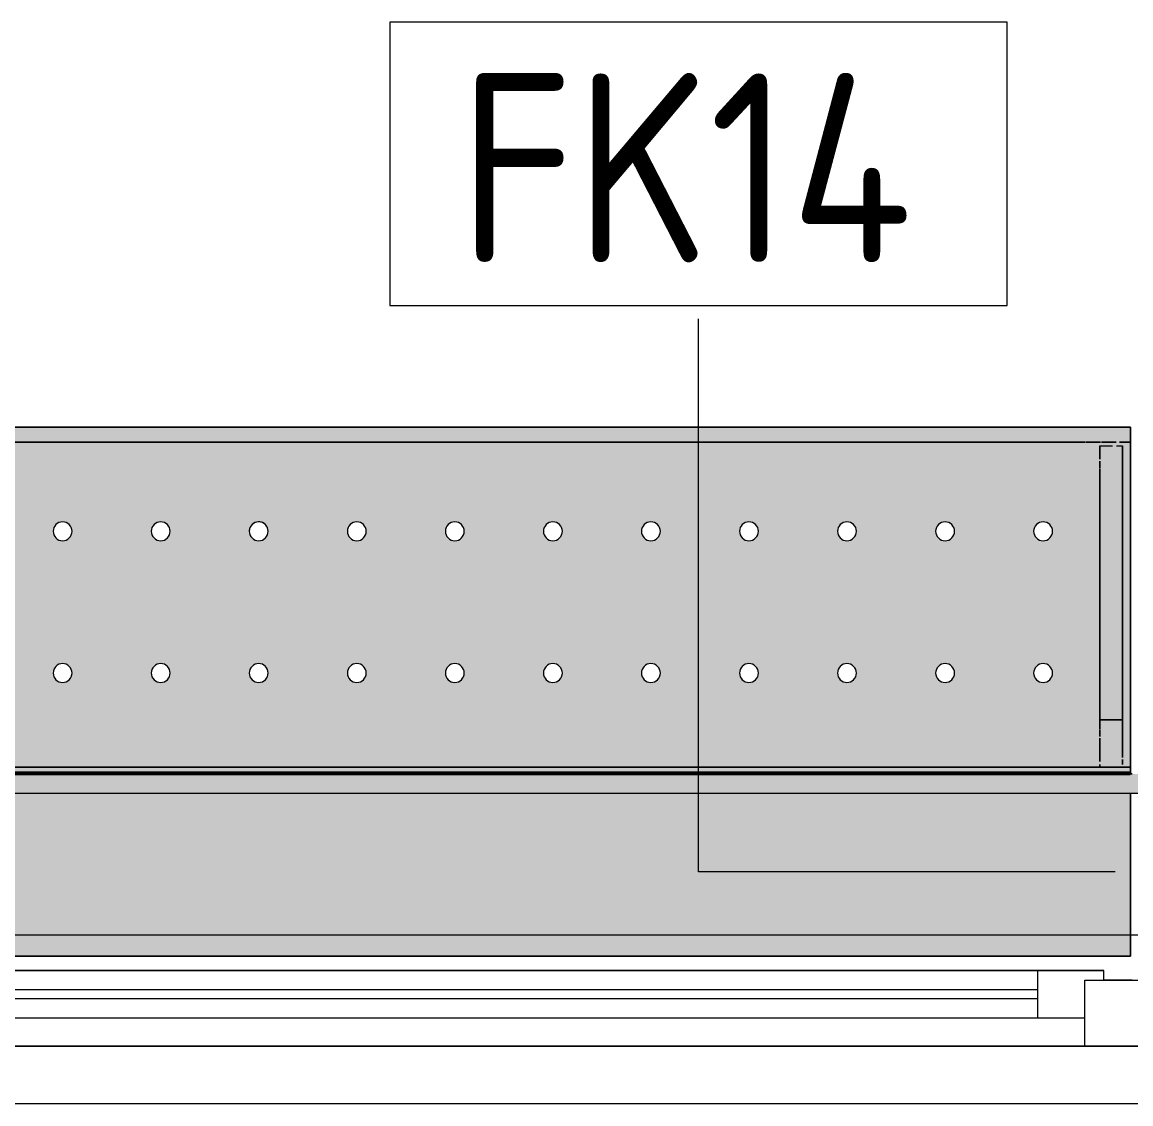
# Model space of a CAD drawing. Header units: millimetres. Extents: x 81711 to 274967, y -8553 to 29000.
# Drawn here: x 95886 to 97059, y -179 to 966 of the extents above; entities that cross this region are included whole.
import ezdxf

# ---------------------------------------------------------------- set-up
doc = ezdxf.new("R2010")
doc.units = ezdxf.units.MM
doc.linetypes.add('Осевая', pattern=[3175, 635, -476.25, 1587.5, -476.25])
for name, color, linetype, lineweight in [('A-GLAZ', 7, 'Continuous', 9), ('A-GLAZ-1', 7, 'Continuous', 13), ('A-WALL-IDEN', 7, 'Continuous', 9), ('I-WALL', 7, 'Continuous', 9), ('Оси-2', 7, 'Осевая', 9)]:
    doc.layers.add(name, color=color, linetype=linetype, lineweight=lineweight)
for name, color, linetype, lineweight, true_color in [('I-WALL-13', 7, 'Continuous', 53, 0xeaa7bf), ('I-WALL-5', 7, 'Continuous', 9, 0xc0c0c0), ('S-WALL-ANLY', 7, 'Continuous', 13, 0x008040), ('Знаки-2', 9, 'Continuous', 9, 0x808080), ('Знаки-3', 7, 'Continuous', 9, 0xd1cabb), ('Знаки-5', 7, 'Continuous', 9, 0xc1bbaf), ('Знаки-6', 7, 'Continuous', 9, 0xaba79f), ('Знаки-7', 7, 'Continuous', 9, 0xd4ccbd), ('Знаки-8', 7, 'Continuous', 9, 0xccc5b7)]:
    doc.layers.add(name, color=color, linetype=linetype, lineweight=lineweight, true_color=true_color)
doc.layers.add('Знаки-4', color=7, linetype='Continuous', lineweight=9, transparency=0.5)
doc.styles.add('GOST Common', font='GOST_Common.ttf', dxfattribs={"width": 0.9, "height": 200})

# ---------------------------------------------------------------- blocks, each defined once
blk = doc.blocks.new('120_Окно_СКБ_2Ст_Фрамуга сверху - 120_Окно_СКБ_2Ст_2300х2500_h_ ДОО-19727959-План отделки стен 1 этажа в осях 23_1-33')
at = {"layer": 'A-GLAZ'}
for p, q in [((1150, -57), (-1150, -57)), ((-1080, -57), (1080, -57)), ((-1030, -107), (470, -107)), ((470, -117), (-1030, -117)), ((-1130, -127), (-1100, -127))]:
    blk.add_line(p, q, dxfattribs=at)
at = {"layer": 'A-GLAZ-1'}
for p, q in [((-1150, -57), (-1080, -57)), ((-1080, -57), (-1080, -127)), ((520, -87), (-1080, -87)), ((-1080, -87), (-1080, -127)), ((-1030, -137), (-1030, -87)), ((-1080, -127), (-1150, -127)), ((-1080, -127), (-1100, -127)), ((-1100, -127), (-1100, -137)), ((-1100, -137), (540, -137)), ((540, -137), (-1100, -137))]:
    blk.add_line(p, q, dxfattribs=at)
blk = doc.blocks.new('Зашивка радиатора_ с перфорацией М7_1 - Зашивка радиатора_ с перфорацией М7_1-31137119-План отделки стен 1 этажа в осях 23_1-33')
at = {"layer": 'Знаки-4'}
h = blk.add_hatch(color=256, dxfattribs=at)
h.paths.add_polyline_path([(1888.3, 380), (-370, 380), (-370, 207.4), (1890, 207.4), (1890, 257.4), (1888.3, 257.4)])
h.paths.add_polyline_path([(1513.5, 187.4), (-370, 187.4), (-370, 180), (1890, 180), (1890, 187.4)])
h = blk.add_hatch(color=256, dxfattribs=at)
h.paths.add_polyline_path([(1513.5, 180), (-370, 180), (-370, -179.9), (1890, -179.9), (1890, 180)])
h.paths.add_polyline_path([(1278.7, 90.4), (1283.7, 89), (1287.4, 85.4), (1288.7, 80.4), (1287.4, 75.4), (1283.7, 71.7), (1278.7, 70.4), (1273.7, 71.7), (1270.1, 75.4), (1268.7, 80.4), (1270.1, 85.4), (1273.7, 89), (1276.2, 90)])
h.paths.add_polyline_path([(1382.5, 90.4), (1387.5, 89), (1391.2, 85.4), (1392.5, 80.4), (1391.2, 75.4), (1387.5, 71.7), (1382.5, 70.4), (1377.5, 71.7), (1373.8, 75.4), (1372.5, 80.4), (1373.8, 85.4), (1377.5, 89), (1379.9, 90)])
h.paths.add_polyline_path([(1590, 90.4), (1595, 89), (1598.7, 85.4), (1600, 80.4), (1598.7, 75.4), (1595, 71.7), (1590, 70.4), (1585, 71.7), (1581.3, 75.4), (1580, 80.4), (1581.3, 85.4), (1585, 89), (1587.4, 90)])
h.paths.add_polyline_path([(863.7, 90.4), (868.7, 89), (872.4, 85.4), (873.7, 80.4), (872.4, 75.4), (868.7, 71.7), (863.7, 70.4), (858.7, 71.7), (855.1, 75.4), (853.7, 80.4), (855.1, 85.4), (858.7, 89), (861.2, 90)])
h.paths.add_polyline_path([(967.5, 90.4), (972.5, 89), (976.2, 85.4), (977.5, 80.4), (976.2, 75.4), (972.5, 71.7), (967.5, 70.4), (962.5, 71.7), (958.8, 75.4), (957.5, 80.4), (958.8, 85.4), (962.5, 89), (964.9, 90)])
h.paths.add_polyline_path([(1486.2, 90.4), (1491.2, 89), (1494.9, 85.4), (1496.2, 80.4), (1494.9, 75.4), (1491.2, 71.7), (1486.2, 70.4), (1481.2, 71.7), (1477.6, 75.4), (1476.2, 80.4), (1477.6, 85.4), (1481.2, 89), (1483.7, 90)])
h.paths.add_polyline_path([(1797.5, 90.4), (1802.5, 89), (1806.2, 85.4), (1807.5, 80.4), (1806.2, 75.4), (1802.5, 71.7), (1797.5, 70.4), (1792.5, 71.7), (1788.8, 75.4), (1787.5, 80.4), (1788.8, 85.4), (1792.5, 89), (1794.9, 90)])
h.paths.add_polyline_path([(1693.7, 90.4), (1698.7, 89), (1702.4, 85.4), (1703.7, 80.4), (1702.4, 75.4), (1698.7, 71.7), (1693.7, 70.4), (1688.7, 71.7), (1685.1, 75.4), (1683.7, 80.4), (1685.1, 85.4), (1688.7, 89), (1691.2, 90)])
h.paths.add_polyline_path([(1175, 90.4), (1180, 89), (1183.7, 85.4), (1185, 80.4), (1183.7, 75.4), (1180, 71.7), (1175, 70.4), (1170, 71.7), (1166.3, 75.4), (1165, 80.4), (1166.3, 85.4), (1170, 89), (1172.4, 90)])
h.paths.add_polyline_path([(1071.2, 90.4), (1076.2, 89), (1079.9, 85.4), (1081.2, 80.4), (1079.9, 75.4), (1076.2, 71.7), (1071.2, 70.4), (1066.2, 71.7), (1062.6, 75.4), (1061.2, 80.4), (1062.6, 85.4), (1066.2, 89), (1068.7, 90)])
h.paths.add_polyline_path([(-173.8, 90.4), (-168.8, 89), (-165.1, 85.4), (-163.8, 80.4), (-165.1, 75.4), (-168.8, 71.7), (-173.8, 70.4), (-178.8, 71.7), (-182.4, 75.4), (-183.8, 80.4), (-182.4, 85.4), (-178.8, 89), (-176.3, 90)])
h.paths.add_polyline_path([(656.2, 90.4), (661.2, 89), (664.9, 85.4), (666.2, 80.4), (664.9, 75.4), (661.2, 71.7), (656.2, 70.4), (651.2, 71.7), (647.6, 75.4), (646.2, 80.4), (647.6, 85.4), (651.2, 89), (653.7, 90)])
h.paths.add_polyline_path([(552.5, 90.4), (557.5, 89), (561.2, 85.4), (562.5, 80.4), (561.2, 75.4), (557.5, 71.7), (552.5, 70.4), (547.5, 71.7), (543.8, 75.4), (542.5, 80.4), (543.8, 85.4), (547.5, 89), (549.9, 90)])
h.paths.add_polyline_path([(760, 90.4), (765, 89), (768.7, 85.4), (770, 80.4), (768.7, 75.4), (765, 71.7), (760, 70.4), (755, 71.7), (751.3, 75.4), (750, 80.4), (751.3, 85.4), (755, 89), (757.4, 90)])
h.paths.add_polyline_path([(345, 90.4), (350, 89), (353.7, 85.4), (355, 80.4), (353.7, 75.4), (349.3, 71.4), (345, 70.4), (340, 71.7), (336.3, 75.4), (335, 80.4), (336.3, 85.4), (340, 89), (342.4, 90)])
h.paths.add_polyline_path([(-277.5, 90.4), (-272.5, 89), (-268.8, 85.4), (-267.5, 80.4), (-268.8, 75.4), (-272.5, 71.7), (-277.5, 70.4), (-282.5, 71.7), (-286.2, 75.4), (-287.5, 80.4), (-286.2, 85.4), (-282.5, 89), (-280.1, 90)])
h.paths.add_polyline_path([(241.2, 90.4), (246.2, 89), (249.9, 85.4), (251.2, 80.4), (249.9, 75.4), (246.2, 71.7), (241.2, 70.4), (236.2, 71.7), (232.6, 75.4), (231.2, 80.4), (232.6, 85.4), (236.2, 89), (238.7, 90)])
h.paths.add_polyline_path([(33.7, 90.4), (38.7, 89), (42.4, 85.4), (43.7, 80.4), (42.4, 75.4), (38.7, 71.7), (33.7, 70.4), (28.7, 71.7), (25.1, 75.4), (23.7, 80.4), (25.1, 85.4), (28.7, 89), (31.2, 90)])
h.paths.add_polyline_path([(137.5, 90.4), (142.5, 89), (146.2, 85.4), (147.5, 80.4), (146.2, 75.4), (142.5, 71.7), (137.5, 70.4), (132.5, 71.7), (128.8, 75.4), (127.5, 80.4), (128.8, 85.4), (132.5, 89), (134.9, 90)])
h.paths.add_polyline_path([(448.7, 90.4), (453.7, 89), (457.4, 85.4), (458.7, 80.4), (457.4, 75.4), (453.7, 71.7), (448.7, 70.4), (443.7, 71.7), (440.1, 75.4), (438.7, 80.4), (440.1, 85.4), (443.7, 89), (446.2, 90)])
h.paths.add_polyline_path([(-70, 90.4), (-65, 89), (-61.3, 85.4), (-60, 80.4), (-61.3, 75.4), (-65, 71.7), (-70, 70.4), (-75, 71.7), (-78.7, 75.4), (-80, 80.4), (-78.7, 85.4), (-75, 89), (-72.6, 90)])
h.paths.add_polyline_path([(1797.5, -59.6), (1802.5, -61), (1806.2, -64.6), (1807.5, -69.6), (1806.2, -74.6), (1802.5, -78.3), (1797.5, -79.6), (1792.5, -78.3), (1788.8, -74.6), (1787.5, -69.6), (1788.8, -64.6), (1792.5, -61), (1794.9, -60)])
h.paths.add_polyline_path([(1382.5, -59.6), (1387.5, -61), (1391.2, -64.6), (1392.5, -69.6), (1391.2, -74.6), (1387.5, -78.3), (1382.5, -79.6), (1377.5, -78.3), (1373.8, -74.6), (1372.5, -69.6), (1373.8, -64.6), (1377.5, -61), (1379.9, -60)])
h.paths.add_polyline_path([(760, -59.6), (765, -61), (768.7, -64.6), (770, -69.6), (768.7, -74.6), (765, -78.3), (760, -79.6), (755, -78.3), (751.3, -74.6), (750, -69.6), (751.3, -64.6), (755, -61), (757.4, -60)])
h.paths.add_polyline_path([(863.7, -59.6), (868.7, -61), (872.4, -64.6), (873.7, -69.6), (872.4, -74.6), (868.7, -78.3), (863.7, -79.6), (858.7, -78.3), (855.1, -74.6), (853.7, -69.6), (855.1, -64.6), (858.7, -61), (861.2, -60)])
h.paths.add_polyline_path([(1590, -59.6), (1595, -61), (1598.7, -64.6), (1600, -69.6), (1598.7, -74.6), (1595, -78.3), (1590, -79.6), (1585, -78.3), (1581.3, -74.6), (1580, -69.6), (1581.3, -64.6), (1585, -61), (1587.4, -60)])
h.paths.add_polyline_path([(967.5, -59.6), (972.5, -61), (976.2, -64.6), (977.5, -69.6), (976.2, -74.6), (972.5, -78.3), (967.5, -79.6), (962.5, -78.3), (958.8, -74.6), (957.5, -69.6), (958.8, -64.6), (962.5, -61), (964.9, -60)])
h.paths.add_polyline_path([(1175, -59.6), (1180, -61), (1183.7, -64.6), (1185, -69.6), (1183.7, -74.6), (1180, -78.3), (1175, -79.6), (1170, -78.3), (1166.3, -74.6), (1165, -69.6), (1166.3, -64.6), (1170, -61), (1172.4, -60)])
h.paths.add_polyline_path([(1278.7, -59.6), (1283.7, -61), (1287.4, -64.6), (1288.7, -69.6), (1287.4, -74.6), (1283.7, -78.3), (1278.7, -79.6), (1273.7, -78.3), (1270.1, -74.6), (1268.7, -69.6), (1270.1, -64.6), (1273.7, -61), (1276.2, -60)])
h.paths.add_polyline_path([(1693.7, -59.6), (1698.7, -61), (1702.4, -64.6), (1703.7, -69.6), (1702.4, -74.6), (1698.7, -78.3), (1693.7, -79.6), (1688.7, -78.3), (1685.1, -74.6), (1683.7, -69.6), (1685.1, -64.6), (1688.7, -61), (1691.2, -60)])
h.paths.add_polyline_path([(1486.2, -59.6), (1491.2, -61), (1494.9, -64.6), (1496.2, -69.6), (1494.9, -74.6), (1491.2, -78.3), (1486.2, -79.6), (1481.2, -78.3), (1477.6, -74.6), (1476.2, -69.6), (1477.6, -64.6), (1481.2, -61), (1483.7, -60)])
h.paths.add_polyline_path([(1071.2, -59.6), (1076.2, -61), (1079.9, -64.6), (1081.2, -69.6), (1079.9, -74.6), (1076.2, -78.3), (1071.2, -79.6), (1066.2, -78.3), (1062.6, -74.6), (1061.2, -69.6), (1062.6, -64.6), (1066.2, -61), (1068.7, -60)])
h.paths.add_polyline_path([(-173.8, -59.6), (-168.8, -61), (-165.1, -64.6), (-163.8, -69.6), (-165.1, -74.6), (-168.8, -78.3), (-173.8, -79.6), (-178.8, -78.3), (-182.4, -74.6), (-183.8, -69.6), (-182.4, -64.6), (-178.8, -61), (-176.3, -60)])
h.paths.add_polyline_path([(345, -59.6), (350, -61), (353.7, -64.6), (355, -69.6), (353.7, -74.6), (349.3, -78.6), (345, -79.6), (340, -78.3), (336.3, -74.6), (335, -69.6), (336.3, -64.6), (340, -61), (342.4, -60)])
h.paths.add_polyline_path([(33.7, -59.6), (38.7, -61), (42.4, -64.6), (43.7, -69.6), (42.4, -74.6), (38.7, -78.3), (33.7, -79.6), (28.7, -78.3), (25.1, -74.6), (23.7, -69.6), (25.1, -64.6), (28.7, -61), (31.2, -60)])
h.paths.add_polyline_path([(552.5, -59.6), (557.5, -61), (561.2, -64.6), (562.5, -69.6), (561.2, -74.6), (557.5, -78.3), (552.5, -79.6), (547.5, -78.3), (543.8, -74.6), (542.5, -69.6), (543.8, -64.6), (547.5, -61), (549.9, -60)])
h.paths.add_polyline_path([(-70, -59.6), (-65, -61), (-61.3, -64.6), (-60, -69.6), (-61.3, -74.6), (-65, -78.3), (-70, -79.6), (-75, -78.3), (-78.7, -74.6), (-80, -69.6), (-78.7, -64.6), (-75, -61), (-72.6, -60)])
h.paths.add_polyline_path([(241.2, -59.6), (246.2, -61), (249.9, -64.6), (251.2, -69.6), (249.9, -74.6), (246.2, -78.3), (241.2, -79.6), (236.2, -78.3), (232.6, -74.6), (231.2, -69.6), (232.6, -64.6), (236.2, -61), (238.7, -60)])
h.paths.add_polyline_path([(656.2, -59.6), (661.2, -61), (664.9, -64.6), (666.2, -69.6), (664.9, -74.6), (661.2, -78.3), (656.2, -79.6), (651.2, -78.3), (647.6, -74.6), (646.2, -69.6), (647.6, -64.6), (651.2, -61), (653.7, -60)])
h.paths.add_polyline_path([(-277.5, -59.6), (-272.5, -61), (-268.8, -64.6), (-267.5, -69.6), (-268.8, -74.6), (-272.5, -78.3), (-277.5, -79.6), (-282.5, -78.3), (-286.2, -74.6), (-287.5, -69.6), (-286.2, -64.6), (-282.5, -61), (-280.1, -60)])
h.paths.add_polyline_path([(448.7, -59.6), (453.7, -61), (457.4, -64.6), (458.7, -69.6), (457.4, -74.6), (453.7, -78.3), (448.7, -79.6), (443.7, -78.3), (440.1, -74.6), (438.7, -69.6), (440.1, -64.6), (443.7, -61), (446.2, -60)])
h.paths.add_polyline_path([(137.5, -59.6), (142.5, -61), (146.2, -64.6), (147.5, -69.6), (146.2, -74.6), (142.5, -78.3), (137.5, -79.6), (132.5, -78.3), (128.8, -74.6), (127.5, -69.6), (128.8, -64.6), (132.5, -61), (134.9, -60)])
for points in [[(1877.3, -163.9), (-370, -163.9), (-370, -179.9), (1890, -179.9), (1890, -163.9), (1877.7, -163.9)], [(-259.3, -163.9), (-260, -164.5), (-259.3, -179.9), (-220, -179.9), (-220.7, -163.9), (-257.3, -163.9)], [(-239.4, -163.9), (-250, -163.9), (-249.7, -179.9), (-230, -179.9), (-230.3, -163.9), (-237.4, -163.9)], [(-145, -163.9), (-160, -163.9), (-159.3, -179.9), (-120, -179.9), (-120.7, -163.9), (-142.6, -163.9)], [(-140, -163.9), (-150, -163.9), (-149.7, -179.9), (-130, -179.9), (-130.3, -163.9), (-137.4, -163.9)], [(-140, -163.9), (-150, -163.9), (-149.7, -179.9), (-130, -179.9), (-130.3, -163.9), (-137.4, -163.9)], [(-40, -163.9), (-60, -163.9), (-59.3, -179.9), (-20, -179.9), (-20.7, -163.9), (-34.8, -163.9)], [(-40, -163.9), (-50, -163.9), (-49.7, -179.9), (-30, -179.9), (-30.3, -163.9), (-37.4, -163.9)], [(65, -163.9), (40, -163.9), (40.7, -179.9), (80, -179.9), (79.3, -163.9), (65.2, -163.9)], [(60, -163.9), (50, -163.9), (50.3, -179.9), (70, -179.9), (69.7, -163.9), (62.6, -163.9)], [(165, -163.9), (140, -163.9), (140.7, -179.9), (180, -179.9), (179.3, -163.9), (165.2, -163.9)], [(160, -163.9), (150, -163.9), (150.3, -179.9), (170, -179.9), (169.7, -163.9), (162.6, -163.9)], [(160, -163.9), (150, -163.9), (150.3, -179.9), (170, -179.9), (169.7, -163.9), (162.6, -163.9)], [(260, -163.9), (240, -163.9), (240.7, -179.9), (280, -179.9), (279.3, -163.9), (265.2, -163.9)], [(260, -163.9), (250, -163.9), (250.3, -179.9), (270, -179.9), (269.7, -163.9), (262.6, -163.9)], [(355, -163.9), (340, -163.9), (340.7, -179.9), (380, -179.9), (379.3, -163.9), (357.4, -163.9)], [(360, -163.9), (350, -163.9), (350.3, -179.9), (370, -179.9), (369.7, -163.9), (362.6, -163.9)], [(455, -163.9), (440, -163.9), (440.7, -179.9), (480, -179.9), (479.3, -163.9), (457.4, -163.9)], [(460, -163.9), (450, -163.9), (450.3, -179.9), (470, -179.9), (469.7, -163.9), (462.6, -163.9)], [(460, -163.9), (450, -163.9), (450.3, -179.9), (470, -179.9), (469.7, -163.9), (462.6, -163.9)], [(560, -163.9), (540, -163.9), (540.7, -179.9), (580, -179.9), (579.3, -163.9), (565.2, -163.9)], [(560, -163.9), (550, -163.9), (550.3, -179.9), (570, -179.9), (569.7, -163.9), (562.6, -163.9)], [(665, -163.9), (640, -163.9), (640.7, -179.9), (680, -179.9), (679.3, -163.9), (665.2, -163.9)], [(660, -163.9), (650, -163.9), (650.3, -179.9), (670, -179.9), (669.7, -163.9), (662.6, -163.9)], [(765, -163.9), (740, -163.9), (740.7, -179.9), (780, -179.9), (779.3, -163.9), (765.2, -163.9)], [(760, -163.9), (750, -163.9), (750.3, -179.9), (770, -179.9), (769.7, -163.9), (762.6, -163.9)], [(760, -163.9), (750, -163.9), (750.3, -179.9), (770, -179.9), (769.7, -163.9), (762.6, -163.9)]]:
    blk.add_hatch(color=256, dxfattribs=at).paths.add_polyline_path(points)
at = {"layer": 'Знаки-2'}
for p, q in [((1888.3, 380), (-370, 380)), ((-370, 380), (-370, 207.4)), ((-370, 187.4), (-370, 180)), ((-370, 180), (1890, 180)), ((1890, 180), (-370, 180)), ((-370, 180), (-370, -179.9)), ((-370, -179.9), (1890, -179.9))]:
    blk.add_line(p, q, dxfattribs=at)
for centre, start, end in [((-277.5, 80.4), 0, 180), ((-173.8, 80.4), 0, 180), ((-70, 80.4), 0, 180), ((33.7, 80.4), 0, 180), ((137.5, 80.4), 0, 180), ((241.2, 80.4), 0, 180), ((345, 80.4), 0, 180), ((448.7, 80.4), 0, 180), ((552.5, 80.4), 0, 180), ((656.2, 80.4), 0, 180), ((760, 80.4), 0, 180), ((-277.5, 80.4), 180, 360), ((-173.8, 80.4), 180, 0), ((-70, 80.4), 180, 0), ((33.7, 80.4), 180, 360), ((137.5, 80.4), 180, 0), ((241.2, 80.4), 180, 0), ((345, 80.4), 180, 0), ((448.7, 80.4), 180, 0), ((552.5, 80.4), 180, 360), ((656.2, 80.4), 180, 0), ((760, 80.4), 180, 0), ((-277.5, -69.6), 0, 180), ((-277.5, -69.6), 180, 0), ((-173.8, -69.6), 0, 180), ((-173.8, -69.6), 180, 0), ((-70, -69.6), 0, 180), ((-70, -69.6), 180, 0), ((33.7, -69.6), 0, 180), ((33.7, -69.6), 180, 0), ((137.5, -69.6), 0, 180), ((137.5, -69.6), 180, 0), ((241.2, -69.6), 0, 180), ((241.2, -69.6), 180, 0), ((345, -69.6), 0, 180), ((345, -69.6), 180, 0), ((448.7, -69.6), 0, 180), ((448.7, -69.6), 180, 0), ((552.5, -69.6), 0, 180), ((552.5, -69.6), 180, 0), ((656.2, -69.6), 0, 180), ((656.2, -69.6), 180, 0), ((760, -69.6), 0, 180), ((760, -69.6), 180, 0)]:
    blk.add_arc(centre, 10, start, end, dxfattribs=at)
at = {"layer": 'Знаки-3'}
for p, q in [((-245.2, -163.9), (-248.7, -163.9)), ((-240, -163.9), (-245, -163.9)), ((-235, -163.9), (-239.4, -163.9)), ((-231.3, -163.9), (-234.8, -163.9)), ((-150, -163.9), (-149.7, -163.9)), ((-149.7, -163.9), (-150, -163.9)), ((-148.7, -163.9), (-145.2, -163.9)), ((-145.2, -163.9), (-148.7, -163.9)), ((-145, -163.9), (-135, -163.9)), ((-135, -163.9), (-145, -163.9)), ((-134.8, -163.9), (-131.3, -163.9)), ((-131.3, -163.9), (-134.8, -163.9)), ((-45.2, -163.9), (-48.7, -163.9)), ((-35, -163.9), (-45, -163.9)), ((-31.3, -163.9), (-34.8, -163.9)), ((54.8, -163.9), (51.3, -163.9)), ((65, -163.9), (55, -163.9)), ((68.7, -163.9), (65.2, -163.9)), ((151.3, -163.9), (154.8, -163.9)), ((154.8, -163.9), (151.3, -163.9)), ((155, -163.9), (165, -163.9)), ((165, -163.9), (155, -163.9)), ((165.2, -163.9), (168.7, -163.9)), ((168.7, -163.9), (165.2, -163.9)), ((254.8, -163.9), (251.3, -163.9)), ((265, -163.9), (255, -163.9)), ((268.7, -163.9), (265.2, -163.9)), ((354.8, -163.9), (351.3, -163.9)), ((365, -163.9), (355, -163.9)), ((368.7, -163.9), (365.2, -163.9)), ((451.3, -163.9), (454.8, -163.9)), ((454.8, -163.9), (451.3, -163.9)), ((455, -163.9), (465, -163.9)), ((465, -163.9), (455, -163.9)), ((465.2, -163.9), (468.7, -163.9)), ((468.7, -163.9), (465.2, -163.9)), ((554.8, -163.9), (551.3, -163.9)), ((565, -163.9), (555, -163.9)), ((568.7, -163.9), (565.2, -163.9)), ((654.8, -163.9), (651.3, -163.9)), ((665, -163.9), (655, -163.9)), ((668.7, -163.9), (665.2, -163.9)), ((751.3, -163.9), (754.8, -163.9)), ((754.8, -163.9), (751.3, -163.9)), ((755, -163.9), (765, -163.9)), ((765, -163.9), (755, -163.9)), ((765.2, -163.9), (768.7, -163.9)), ((768.7, -163.9), (765.2, -163.9)), ((-248.7, -179.9), (-245.2, -179.9)), ((-245, -179.9), (-235, -179.9)), ((-234.8, -179.9), (-231.3, -179.9)), ((-150, -179.9), (-149.7, -179.9)), ((-149.7, -179.9), (-150, -179.9)), ((-148.7, -179.9), (-145.2, -179.9)), ((-145.2, -179.9), (-148.7, -179.9)), ((-145, -179.9), (-135, -179.9)), ((-135, -179.9), (-145, -179.9)), ((-134.8, -179.9), (-131.3, -179.9)), ((-131.3, -179.9), (-134.8, -179.9)), ((-48.7, -179.9), (-45.2, -179.9)), ((-45, -179.9), (-35, -179.9)), ((-34.8, -179.9), (-31.3, -179.9)), ((51.3, -179.9), (54.8, -179.9)), ((55, -179.9), (65, -179.9)), ((65.2, -179.9), (68.7, -179.9)), ((151.3, -179.9), (154.8, -179.9)), ((154.8, -179.9), (151.3, -179.9)), ((155, -179.9), (165, -179.9)), ((165, -179.9), (155, -179.9)), ((165.2, -179.9), (168.7, -179.9)), ((168.7, -179.9), (165.2, -179.9)), ((251.3, -179.9), (254.8, -179.9)), ((255, -179.9), (265, -179.9)), ((265.2, -179.9), (268.7, -179.9)), ((351.3, -179.9), (354.8, -179.9)), ((355, -179.9), (365, -179.9)), ((365.2, -179.9), (368.7, -179.9)), ((451.3, -179.9), (454.8, -179.9)), ((454.8, -179.9), (451.3, -179.9)), ((455, -179.9), (465, -179.9)), ((460, -179.9), (455, -179.9)), ((465, -179.9), (460, -179.9)), ((465.2, -179.9), (468.7, -179.9)), ((468.7, -179.9), (465.2, -179.9)), ((551.3, -179.9), (554.8, -179.9)), ((555, -179.9), (565, -179.9)), ((565.2, -179.9), (568.7, -179.9)), ((651.3, -179.9), (654.8, -179.9)), ((655, -179.9), (665, -179.9)), ((665.2, -179.9), (668.7, -179.9)), ((751.3, -179.9), (754.8, -179.9)), ((754.8, -179.9), (751.3, -179.9)), ((755, -179.9), (765, -179.9)), ((765, -179.9), (755, -179.9)), ((765.2, -179.9), (768.7, -179.9)), ((768.7, -179.9), (765.2, -179.9))]:
    blk.add_line(p, q, dxfattribs=at)
at = {"layer": 'Знаки-5'}
for p, q in [((1890, 180), (-370, 180)), ((-370, 180), (1890, 180)), ((-358.3, -163.9), (-370, -163.9)), ((-370, -163.9), (-370, -179.9)), ((-339.2, -163.9), (-354.9, -163.9)), ((-322.7, -163.9), (-338.4, -163.9)), ((-260, -163.9), (-322.1, -163.9)), ((-260, -163.9), (-250, -163.9)), ((-250, -163.9), (-260, -163.9)), ((-250, -163.9), (-249.7, -163.9)), ((-247.1, -163.9), (-250, -163.9)), ((-249.7, -163.9), (-240, -163.9)), ((-240, -163.9), (-247.1, -163.9)), ((-239.4, -163.9), (-230.3, -163.9)), ((-235, -163.9), (-239.4, -163.9)), ((-230, -163.9), (-235, -163.9)), ((-230.3, -163.9), (-230, -163.9)), ((-230, -163.9), (-222.8, -163.9)), ((-222.8, -163.9), (-230, -163.9)), ((-222.7, -163.9), (-220, -163.9)), ((-220, -163.9), (-222.7, -163.9)), ((-160, -163.9), (-220, -163.9)), ((-160, -163.9), (-150, -163.9)), ((-150, -163.9), (-160, -163.9)), ((-150, -163.9), (-148.7, -163.9)), ((-137.4, -163.9), (-150, -163.9)), ((-148.7, -163.9), (-137.4, -163.9)), ((-137.4, -163.9), (-132.9, -163.9)), ((-130.3, -163.9), (-137.4, -163.9)), ((-132.9, -163.9), (-130, -163.9)), ((-130, -163.9), (-130.3, -163.9)), ((-130, -163.9), (-120, -163.9)), ((-120, -163.9), (-130, -163.9)), ((-60, -163.9), (-120, -163.9)), ((-60, -163.9), (-59.3, -163.9)), ((-20, -163.9), (-60, -163.9)), ((-59.3, -163.9), (-45.2, -163.9)), ((-45.2, -163.9), (-25.9, -163.9)), ((-25.9, -163.9), (-20, -163.9)), ((40, -163.9), (-20, -163.9)), ((40, -163.9), (50, -163.9)), ((42.7, -163.9), (40, -163.9)), ((50, -163.9), (42.7, -163.9)), ((50, -163.9), (52.9, -163.9)), ((70, -163.9), (50, -163.9)), ((52.9, -163.9), (70, -163.9)), ((70, -163.9), (80, -163.9)), ((79.3, -163.9), (70, -163.9)), ((80, -163.9), (79.3, -163.9)), ((140, -163.9), (80, -163.9)), ((140, -163.9), (150, -163.9)), ((150, -163.9), (140, -163.9)), ((150, -163.9), (152.9, -163.9)), ((170, -163.9), (150, -163.9)), ((152.9, -163.9), (162.6, -163.9)), ((162.6, -163.9), (169.7, -163.9)), ((169.7, -163.9), (170, -163.9)), ((170, -163.9), (180, -163.9)), ((174.1, -163.9), (170, -163.9)), ((180, -163.9), (174.1, -163.9)), ((240, -163.9), (180, -163.9)), ((240, -163.9), (280, -163.9)), ((250, -163.9), (240, -163.9)), ((280, -163.9), (250, -163.9)), ((340, -163.9), (280, -163.9)), ((340, -163.9), (350, -163.9)), ((350, -163.9), (340, -163.9)), ((350, -163.9), (370, -163.9)), ((355, -163.9), (350, -163.9)), ((365, -163.9), (355, -163.9)), ((370, -163.9), (365, -163.9)), ((370, -163.9), (380, -163.9)), ((380, -163.9), (370, -163.9)), ((440, -163.9), (380, -163.9)), ((440, -163.9), (450, -163.9)), ((450, -163.9), (440, -163.9)), ((450, -163.9), (470, -163.9)), ((455, -163.9), (450, -163.9)), ((470, -163.9), (455, -163.9)), ((470, -163.9), (480, -163.9)), ((480, -163.9), (470, -163.9)), ((540, -163.9), (480, -163.9)), ((540, -163.9), (580, -163.9)), ((542.7, -163.9), (540, -163.9)), ((565.2, -163.9), (542.7, -163.9)), ((580, -163.9), (565.2, -163.9)), ((640, -163.9), (580, -163.9)), ((640, -163.9), (650, -163.9)), ((650, -163.9), (640, -163.9)), ((650, -163.9), (660, -163.9)), ((652.9, -163.9), (650, -163.9)), ((667.1, -163.9), (652.9, -163.9)), ((660, -163.9), (668.7, -163.9)), ((670, -163.9), (667.1, -163.9)), ((668.7, -163.9), (670, -163.9)), ((670, -163.9), (680, -163.9)), ((680, -163.9), (670, -163.9)), ((740, -163.9), (680, -163.9)), ((740, -163.9), (750, -163.9)), ((750, -163.9), (740, -163.9)), ((750, -163.9), (751.3, -163.9)), ((750.3, -163.9), (750, -163.9)), ((762.6, -163.9), (750.3, -163.9)), ((751.3, -163.9), (762.6, -163.9)), ((762.6, -163.9), (770, -163.9)), ((770, -163.9), (762.6, -163.9)), ((770, -163.9), (780, -163.9)), ((780, -163.9), (770, -163.9)), ((840, -163.9), (780, -163.9)), ((-370, -179.9), (-260, -179.9)), ((-260, -179.9), (-259.3, -179.9)), ((-250, -179.9), (-260, -179.9)), ((-259.3, -179.9), (-250, -179.9)), ((-250, -179.9), (-230, -179.9)), ((-237.4, -179.9), (-250, -179.9)), ((-230, -179.9), (-237.4, -179.9)), ((-230, -179.9), (-225.9, -179.9)), ((-220.7, -179.9), (-230, -179.9)), ((-225.9, -179.9), (-220, -179.9)), ((-220, -179.9), (-220.7, -179.9)), ((-220, -179.9), (-160, -179.9)), ((-160, -179.9), (-157.3, -179.9)), ((-150, -179.9), (-160, -179.9)), ((-157.3, -179.9), (-150, -179.9)), ((-150, -179.9), (-142.6, -179.9)), ((-147.1, -179.9), (-150, -179.9)), ((-132.9, -179.9), (-147.1, -179.9)), ((-142.6, -179.9), (-131.3, -179.9)), ((-130, -179.9), (-132.9, -179.9)), ((-131.3, -179.9), (-130, -179.9)), ((-130, -179.9), (-120.7, -179.9)), ((-120, -179.9), (-130, -179.9)), ((-120.7, -179.9), (-120, -179.9)), ((-120, -179.9), (-60, -179.9)), ((-60, -179.9), (-59.3, -179.9)), ((-54.1, -179.9), (-60, -179.9)), ((-59.3, -179.9), (-40, -179.9)), ((-30, -179.9), (-54.1, -179.9)), ((-40, -179.9), (-20.7, -179.9)), ((-20, -179.9), (-30, -179.9)), ((-20.7, -179.9), (-20, -179.9)), ((-20, -179.9), (40, -179.9)), ((40, -179.9), (42.7, -179.9)), ((50, -179.9), (40, -179.9)), ((42.7, -179.9), (50, -179.9)), ((50, -179.9), (50.3, -179.9)), ((50.3, -179.9), (50, -179.9)), ((50.3, -179.9), (60, -179.9)), ((65, -179.9), (50.3, -179.9)), ((60, -179.9), (69.7, -179.9)), ((70, -179.9), (65, -179.9)), ((69.7, -179.9), (70, -179.9)), ((70, -179.9), (79.3, -179.9)), ((80, -179.9), (70, -179.9)), ((79.3, -179.9), (80, -179.9)), ((80, -179.9), (140, -179.9)), ((140, -179.9), (150, -179.9)), ((140.7, -179.9), (140, -179.9)), ((150, -179.9), (140.7, -179.9)), ((150, -179.9), (152.9, -179.9)), ((170, -179.9), (150, -179.9)), ((152.9, -179.9), (162.6, -179.9)), ((162.6, -179.9), (170, -179.9)), ((170, -179.9), (179.3, -179.9)), ((174.1, -179.9), (170, -179.9)), ((180, -179.9), (174.1, -179.9)), ((179.3, -179.9), (180, -179.9)), ((180, -179.9), (240, -179.9)), ((240, -179.9), (280, -179.9)), ((240.7, -179.9), (240, -179.9)), ((280, -179.9), (240.7, -179.9)), ((280, -179.9), (340, -179.9)), ((340, -179.9), (345.9, -179.9)), ((350, -179.9), (340, -179.9)), ((345.9, -179.9), (350, -179.9)), ((350, -179.9), (370, -179.9)), ((350.3, -179.9), (350, -179.9)), ((357.4, -179.9), (350.3, -179.9)), ((367.1, -179.9), (357.4, -179.9)), ((370, -179.9), (367.1, -179.9)), ((370, -179.9), (379.3, -179.9)), ((380, -179.9), (370, -179.9)), ((379.3, -179.9), (380, -179.9)), ((380, -179.9), (440, -179.9)), ((440, -179.9), (445.9, -179.9)), ((450, -179.9), (440, -179.9)), ((445.9, -179.9), (450, -179.9)), ((450, -179.9), (470, -179.9)), ((450.3, -179.9), (450, -179.9)), ((470, -179.9), (450.3, -179.9)), ((470, -179.9), (479.3, -179.9)), ((480, -179.9), (470, -179.9)), ((479.3, -179.9), (480, -179.9)), ((480, -179.9), (540, -179.9)), ((540, -179.9), (580, -179.9)), ((540.7, -179.9), (540, -179.9)), ((554.8, -179.9), (540.7, -179.9)), ((574.1, -179.9), (554.8, -179.9)), ((580, -179.9), (574.1, -179.9)), ((580, -179.9), (640, -179.9)), ((640, -179.9), (650, -179.9)), ((650, -179.9), (640, -179.9)), ((650, -179.9), (662.6, -179.9)), ((667.1, -179.9), (650, -179.9)), ((662.6, -179.9), (669.7, -179.9)), ((670, -179.9), (667.1, -179.9)), ((669.7, -179.9), (670, -179.9)), ((670, -179.9), (680, -179.9)), ((680, -179.9), (670, -179.9)), ((680, -179.9), (740, -179.9)), ((740, -179.9), (750, -179.9)), ((750, -179.9), (740, -179.9)), ((750, -179.9), (770, -179.9)), ((750.3, -179.9), (750, -179.9)), ((757.4, -179.9), (750.3, -179.9)), ((767.1, -179.9), (757.4, -179.9)), ((770, -179.9), (767.1, -179.9)), ((770, -179.9), (780, -179.9)), ((780, -179.9), (770, -179.9)), ((780, -179.9), (840, -179.9))]:
    blk.add_line(p, q, dxfattribs=at)
at = {"layer": 'Знаки-6'}
for p, q in [((-370, 207.4), (-370, 380)), ((-370, 380), (1888.3, 380)), ((-370, 180), (-370, 187.4)), ((-370, -179.9), (-370, 180)), ((-370, -163.9), (-358.3, -163.9)), ((-370, -163.9), (-370, -179.9)), ((-354.9, -163.9), (-339.2, -163.9)), ((-338.4, -163.9), (-322.7, -163.9)), ((-322.1, -163.9), (1842.1, -163.9)), ((1890, -179.9), (-370, -179.9)), ((1890, -179.9), (-370, -179.9))]:
    blk.add_line(p, q, dxfattribs=at)
for centre, start, end in [((-277.5, 80.4), 0, 180), ((-173.8, 80.4), 0, 180), ((-70, 80.4), 0, 180), ((33.7, 80.4), 0, 180), ((137.5, 80.4), 0, 180), ((241.2, 80.4), 0, 180), ((345, 80.4), 0, 180), ((448.7, 80.4), 0, 180), ((552.5, 80.4), 0, 180), ((656.2, 80.4), 0, 180), ((760, 80.4), 0, 180), ((-277.5, 80.4), 180, 360), ((-173.8, 80.4), 180, 360), ((-70, 80.4), 180, 360), ((33.7, 80.4), 180, 360), ((137.5, 80.4), 180, 360), ((241.2, 80.4), 180, 0), ((345, 80.4), 180, 360), ((448.7, 80.4), 180, 0), ((552.5, 80.4), 180, 360), ((656.2, 80.4), 180, 360), ((760, 80.4), 180, 360), ((-277.5, -69.6), 0, 180), ((-277.5, -69.6), 180, 360), ((-173.8, -69.6), 0, 180), ((-173.8, -69.6), 180, 360), ((-70, -69.6), 0, 180), ((-70, -69.6), 180, 360), ((33.7, -69.6), 0, 180), ((33.7, -69.6), 180, 360), ((137.5, -69.6), 0, 180), ((137.5, -69.6), 180, 360), ((241.2, -69.6), 0, 180), ((241.2, -69.6), 180, 360), ((345, -69.6), 0, 180), ((345, -69.6), 180, 360), ((448.7, -69.6), 0, 180), ((448.7, -69.6), 180, 360), ((552.5, -69.6), 0, 180), ((552.5, -69.6), 180, 345), ((552.5, -69.6), 345, 360), ((656.2, -69.6), 0, 180), ((656.2, -69.6), 180, 360), ((760, -69.6), 0, 180), ((760, -69.6), 180, 360)]:
    blk.add_arc(centre, 10, start, end, dxfattribs=at)
at = {"layer": 'Знаки-7'}
for p, q in [((-149.7, -163.9), (-149.7, -163.9)), ((-149.7, -163.9), (-149.7, -163.9)), ((-145.2, -163.9), (-148.7, -163.9)), ((-135, -163.9), (-145, -163.9)), ((-131.3, -163.9), (-134.8, -163.9)), ((154.8, -163.9), (151.3, -163.9)), ((165, -163.9), (155, -163.9)), ((168.7, -163.9), (165.2, -163.9)), ((454.8, -163.9), (451.3, -163.9)), ((465, -163.9), (455, -163.9)), ((468.7, -163.9), (465.2, -163.9)), ((754.8, -163.9), (751.3, -163.9)), ((765, -163.9), (755, -163.9)), ((768.7, -163.9), (765.2, -163.9)), ((-149.7, -179.9), (-149.7, -179.9)), ((-149.7, -179.9), (-149.7, -179.9)), ((-148.7, -179.9), (-145.2, -179.9)), ((-145, -179.9), (-135, -179.9)), ((-134.8, -179.9), (-131.3, -179.9)), ((151.3, -179.9), (154.8, -179.9)), ((155, -179.9), (165, -179.9)), ((165.2, -179.9), (168.7, -179.9)), ((451.3, -179.9), (454.8, -179.9)), ((455, -179.9), (465, -179.9)), ((465.2, -179.9), (468.7, -179.9)), ((751.3, -179.9), (754.8, -179.9)), ((755, -179.9), (765, -179.9)), ((765.2, -179.9), (768.7, -179.9))]:
    blk.add_line(p, q, dxfattribs=at)
at = {"layer": 'Знаки-8'}
for p, q in [((-250, -163.9), (-259.3, -163.9)), ((-248.7, -163.9), (-245.2, -163.9)), ((-245.2, -163.9), (-248.7, -163.9)), ((-245, -163.9), (-240, -163.9)), ((-240, -163.9), (-245, -163.9)), ((-239.4, -163.9), (-235, -163.9)), ((-235, -163.9), (-239.4, -163.9)), ((-234.8, -163.9), (-231.3, -163.9)), ((-231.3, -163.9), (-234.8, -163.9)), ((-222.8, -163.9), (-230, -163.9)), ((-220.7, -163.9), (-222.7, -163.9)), ((-150, -163.9), (-159.3, -163.9)), ((-150, -163.9), (-149.7, -163.9)), ((-149.7, -163.9), (-150, -163.9)), ((-149.7, -163.9), (-130, -163.9)), ((-130, -163.9), (-149.7, -163.9)), ((-120.7, -163.9), (-130, -163.9)), ((-50, -163.9), (-59.3, -163.9)), ((-50, -163.9), (-45.2, -163.9)), ((-45.2, -163.9), (-50, -163.9)), ((-45, -163.9), (-35, -163.9)), ((-35, -163.9), (-45, -163.9)), ((-34.8, -163.9), (-30, -163.9)), ((-30, -163.9), (-34.8, -163.9)), ((-20.7, -163.9), (-30, -163.9)), ((50, -163.9), (40.7, -163.9)), ((51.3, -163.9), (54.8, -163.9)), ((54.8, -163.9), (51.3, -163.9)), ((55, -163.9), (65, -163.9)), ((65, -163.9), (55, -163.9)), ((65.2, -163.9), (68.7, -163.9)), ((68.7, -163.9), (65.2, -163.9)), ((79.3, -163.9), (70, -163.9)), ((150, -163.9), (140.7, -163.9)), ((150, -163.9), (170, -163.9)), ((170, -163.9), (150, -163.9)), ((179.3, -163.9), (170, -163.9)), ((250, -163.9), (240.7, -163.9)), ((250, -163.9), (254.8, -163.9)), ((254.8, -163.9), (250, -163.9)), ((255, -163.9), (265, -163.9)), ((265, -163.9), (255, -163.9)), ((265.2, -163.9), (270, -163.9)), ((270, -163.9), (265.2, -163.9)), ((279.3, -163.9), (270, -163.9)), ((349.3, -163.9), (340.7, -163.9)), ((351.3, -163.9), (354.8, -163.9)), ((354.8, -163.9), (351.3, -163.9)), ((355, -163.9), (365, -163.9)), ((365, -163.9), (355, -163.9)), ((365.2, -163.9), (368.7, -163.9)), ((368.7, -163.9), (365.2, -163.9)), ((379.3, -163.9), (370, -163.9)), ((450, -163.9), (440.7, -163.9)), ((450, -163.9), (470, -163.9)), ((470, -163.9), (450, -163.9)), ((479.3, -163.9), (470, -163.9)), ((550, -163.9), (540.7, -163.9)), ((550, -163.9), (554.8, -163.9)), ((554.8, -163.9), (550, -163.9)), ((555, -163.9), (565, -163.9)), ((565, -163.9), (555, -163.9)), ((565.2, -163.9), (570, -163.9)), ((570, -163.9), (565.2, -163.9)), ((579.3, -163.9), (570, -163.9)), ((650, -163.9), (640.7, -163.9)), ((651.3, -163.9), (654.8, -163.9)), ((654.8, -163.9), (651.3, -163.9)), ((655, -163.9), (665, -163.9)), ((665, -163.9), (655, -163.9)), ((665.2, -163.9), (668.7, -163.9)), ((668.7, -163.9), (665.2, -163.9)), ((679.3, -163.9), (670, -163.9)), ((750, -163.9), (740.7, -163.9)), ((750, -163.9), (770, -163.9)), ((770, -163.9), (750, -163.9)), ((779.3, -163.9), (770, -163.9)), ((-259.3, -179.9), (-250, -179.9)), ((-248.7, -179.9), (-245.2, -179.9)), ((-245.2, -179.9), (-248.7, -179.9)), ((-245, -179.9), (-235, -179.9)), ((-235, -179.9), (-245, -179.9)), ((-234.8, -179.9), (-231.3, -179.9)), ((-231.3, -179.9), (-234.8, -179.9)), ((-230, -179.9), (-220.7, -179.9)), ((-159.3, -179.9), (-150, -179.9)), ((-150, -179.9), (-149.7, -179.9)), ((-149.7, -179.9), (-150, -179.9)), ((-149.7, -179.9), (-130, -179.9)), ((-130, -179.9), (-149.7, -179.9)), ((-130, -179.9), (-120.7, -179.9)), ((-59.3, -179.9), (-50, -179.9)), ((-50, -179.9), (-45.2, -179.9)), ((-45.2, -179.9), (-50, -179.9)), ((-45, -179.9), (-35, -179.9)), ((-35, -179.9), (-45, -179.9)), ((-34.8, -179.9), (-30, -179.9)), ((-30, -179.9), (-34.8, -179.9)), ((-30, -179.9), (-20.7, -179.9)), ((40.7, -179.9), (50, -179.9)), ((51.3, -179.9), (54.8, -179.9)), ((54.8, -179.9), (51.3, -179.9)), ((55, -179.9), (65, -179.9)), ((65, -179.9), (55, -179.9)), ((65.2, -179.9), (68.7, -179.9)), ((68.7, -179.9), (65.2, -179.9)), ((70, -179.9), (79.3, -179.9)), ((140.7, -179.9), (150, -179.9)), ((150, -179.9), (170, -179.9)), ((170, -179.9), (150, -179.9)), ((170, -179.9), (179.3, -179.9)), ((240.7, -179.9), (250, -179.9)), ((250, -179.9), (254.8, -179.9)), ((254.8, -179.9), (250, -179.9)), ((255, -179.9), (265, -179.9)), ((265, -179.9), (255, -179.9)), ((265.2, -179.9), (270, -179.9)), ((270, -179.9), (265.2, -179.9)), ((270, -179.9), (279.3, -179.9)), ((340.7, -179.9), (349.3, -179.9)), ((351.3, -179.9), (354.8, -179.9)), ((354.8, -179.9), (351.3, -179.9)), ((355, -179.9), (365, -179.9)), ((365, -179.9), (355, -179.9)), ((365.2, -179.9), (368.7, -179.9)), ((368.7, -179.9), (365.2, -179.9)), ((370, -179.9), (379.3, -179.9)), ((440.7, -179.9), (450, -179.9)), ((450, -179.9), (470, -179.9)), ((470, -179.9), (450, -179.9)), ((470, -179.9), (479.3, -179.9)), ((540.7, -179.9), (550, -179.9)), ((550, -179.9), (554.8, -179.9)), ((554.8, -179.9), (550, -179.9)), ((555, -179.9), (565, -179.9)), ((565, -179.9), (555, -179.9)), ((565.2, -179.9), (570, -179.9)), ((570, -179.9), (565.2, -179.9)), ((570, -179.9), (579.3, -179.9)), ((640.7, -179.9), (650, -179.9)), ((651.3, -179.9), (654.8, -179.9)), ((654.8, -179.9), (651.3, -179.9)), ((655, -179.9), (665, -179.9)), ((665, -179.9), (655, -179.9)), ((665.2, -179.9), (668.7, -179.9)), ((668.7, -179.9), (665.2, -179.9)), ((670, -179.9), (679.3, -179.9)), ((740.7, -179.9), (750, -179.9)), ((750, -179.9), (770, -179.9)), ((770, -179.9), (750, -179.9)), ((770, -179.9), (779.3, -179.9))]:
    blk.add_line(p, q, dxfattribs=at)
blk = doc.blocks.new('Зашивка_ торцевая панель - Зашивка_ торцевая панель Т2-V33-План отделки стен 1 этажа в осях 23_1-33')
at = {"layer": 'Знаки-4'}
blk.add_hatch(color=256, dxfattribs=at).paths.add_polyline_path([(-430, -160), (-406, -158.9), (-406, 180), (-430, 180), (-430, -159.9)])
at = {"layer": 'Знаки-5'}
for p, q in [((-430, 180), (-430, 165.8)), ((-430, 180), (-416.6, 180)), ((-412.4, 180), (-406, 180)), ((-406, -110), (-406, 180)), ((-430, 163.8), (-430, 156.8)), ((-430, 156), (-430, -110)), ((-430, -110), (-430, -120.1)), ((-406, -110), (-430, -110)), ((-430, -110), (-406, -110)), ((-406, -149.7), (-406, -110)), ((-430, -120.9), (-430, -127.6)), ((-430, -129.4), (-430, -144.9)), ((-430, -145.3), (-430, -150.2)), ((-430, -150.3), (-430, -154.2)), ((-406, -156.1), (-406, -152.1)), ((-430, -157.4), (-430, -159.9)), ((-430, -160), (-406, -160)), ((-406, -157.4), (-406, -156.2))]:
    blk.add_line(p, q, dxfattribs=at)
at = {"layer": 'Знаки-6'}
for p, q in [((-430, 165.8), (-430, 180)), ((-430, 180), (-416.6, 180)), ((-412.4, 180), (-406, 180)), ((-406, 180), (-406, -149.7)), ((-430, 156.8), (-430, 163.8)), ((-430, -120.1), (-430, 156)), ((-430, -127.6), (-430, -120.9)), ((-430, -144.9), (-430, -129.4)), ((-430, -150.2), (-430, -145.3)), ((-430, -154.2), (-430, -150.3)), ((-406, -152.1), (-406, -156.1)), ((-430, -159.9), (-430, -157.4)), ((-430, -160), (-406, -160)), ((-406, -156.2), (-406, -157.4))]:
    blk.add_line(p, q, dxfattribs=at)
blk = doc.blocks.new('М_стена_0001 - Типоразмер_без рамки-25382661-План отделки стен 1 этажа в осях 23_1-33')
at = {"layer": 'A-WALL-IDEN'}
for p, q in [((3.258, 1.523), (-3.273, 1.523)), ((-3.273, 1.523), (-3.273, -1.477)), ((3.258, -1.477), (3.258, 1.523)), ((-3.273, -1.477), (3.258, -1.477))]:
    blk.add_line(p, q, dxfattribs=at)

msp = doc.modelspace()

# ---------------------------------------------------------------- hatches: boundary and pattern name
at = {"layer": 'I-WALL'}
h = msp.add_hatch(dxfattribs=at)
h.set_pattern_fill('FP_64', color=256, style=0, pattern_type=2)
h.set_pattern_definition([(0, (0, 0), (121.92, 30.48), [10.058, -81.382, 10.058, -81.382, -487.68]), (0, (0, 0), (121.92, 30.48), [-182.88, 10.058, -172.822, 10.058, -81.382, -213.36]), (0, (0, 0), (121.92, 30.48), [-457.2, 10.058, -50.902, 10.058, -142.342]), (120, (45.72, 15.24), (-87.356454, 90.345817), [10.058, -81.382, 10.058, -81.382, -487.68]), (120, (45.72, 15.24), (-87.356454, 90.345817), [-182.88, 10.058, -172.822, 10.058, -81.382, -213.36]), (120, (45.72, 15.24), (-87.356454, 90.345817), [-457.2, 10.058, -50.902, 10.058, -142.342]), (240, (60.96, 76.2), (-34.563546, -120.825817), [10.058, -81.382, 10.058, -81.382, -487.68]), (240, (60.96, 76.2), (-34.563546, -120.825817), [-182.88, 10.058, -172.822, 10.058, -81.382, -213.36]), (240, (60.96, 76.2), (-34.563546, -120.825817), [-457.2, 10.058, -50.902, 10.058, -142.342])])
h.paths.add_polyline_path([(92441, 150), (97080, 150), (97080, 170), (92441, 170)])

# ---------------------------------------------------------------- linework, layer by layer
at = {"layer": 'A-WALL-IDEN'}
for p, q in [((96601.2, 66.7), (96601.2, 652)), ((97042.2, 66.7), (96601.2, 66.7))]:
    msp.add_line(p, q, dxfattribs=at)
at = {"layer": 'I-WALL-13'}
for p, q in [((94780, 171), (97058.1, 171)), ((97058.1, 171), (97058.1, 170))]:
    msp.add_line(p, q, dxfattribs=at)
at = {"layer": 'I-WALL-5'}
for p, q in [((97060, 170), (92441, 170)), ((94530, 150), (97080, 150))]:
    msp.add_line(p, q, dxfattribs=at)
at = {"layer": 'S-WALL-ANLY'}
msp.add_line((97080, -179), (94780, -179), dxfattribs=at)
at = {"layer": 'Оси-2'}
msp.add_line((85010.7, 0), (122760, 0), dxfattribs=at)

# ---------------------------------------------------------------- block references
at = {"layer": 'A-GLAZ', "rotation": 180}
msp.add_blockref('120_Окно_СКБ_2Ст_Фрамуга сверху - 120_Окно_СКБ_2Ст_2300х2500_h_ ДОО-19727959-План отделки стен 1 этажа в осях 23_1-33', (95930, -175), dxfattribs=at)
at = {"layer": 'A-WALL-IDEN', "xscale": 99.99999999999993, "yscale": 99.99999999999993, "zscale": 99.99999999999993}
msp.add_blockref('М_стена_0001 - Типоразмер_без рамки-25382661-План отделки стен 1 этажа в осях 23_1-33', (96602, 813.6), dxfattribs=at)
at = {"layer": 'Знаки-5', "rotation": 180}
msp.add_blockref('Зашивка радиатора_ с перфорацией М7_1 - Зашивка радиатора_ с перфорацией М7_1-31137119-План отделки стен 1 этажа в осях 23_1-33', (96688.3, 357.4), dxfattribs=at)
at = {"layer": 'Знаки-5'}
msp.add_blockref('Зашивка_ торцевая панель - Зашивка_ торцевая панель Т2-V33-План отделки стен 1 этажа в осях 23_1-33', (97456, 337.4), dxfattribs=at)

# ---------------------------------------------------------------- texts
at = {"layer": 'A-WALL-IDEN', "insert": (96347.5, 911.6), "char_height": 200, "width": 627.721, "attachment_point": 1, "style": 'GOST Common'}
msp.add_mtext('FK14', dxfattribs=at)

doc.saveas('drawing.dxf')
